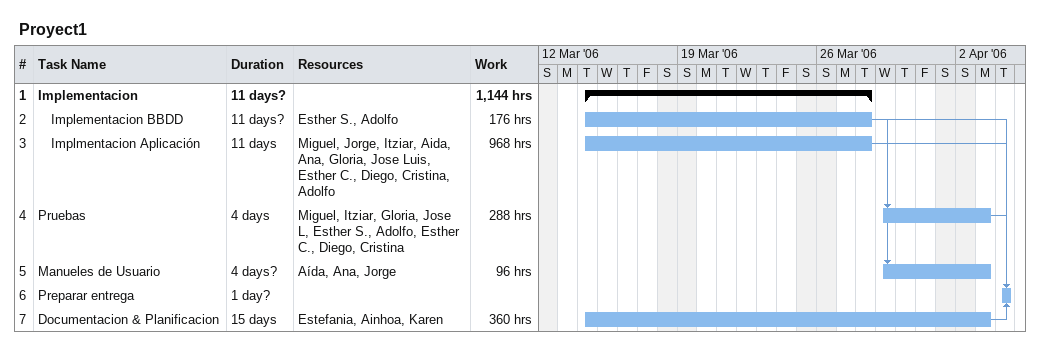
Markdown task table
Proyect1

| ID | Level | Task | Duration | Start | Finish | Predecessors | Resources | Work (h) |
|---|---|---|---|---|---|---|---|---|
| 1 | 1 | **Implementacion** | 11d? | 2006-03-14 | 2006-03-28 |  |  | 1144 |
| 2 | 2 | Implementacion BBDD | 11d? | 2006-03-14 | 2006-03-28 |  | Esther S., Adolfo | 176 |
| 3 | 2 | Implmentacion Aplicación | 11d | 2006-03-14 | 2006-03-28 |  | Miguel, Jorge, Itziar, Aida, Ana, Gloria, Jose Luis, Esther C., Diego, Cristina, Adolfo | 968 |
| 4 | 1 | Pruebas | 4d | 2006-03-29 | 2006-04-03 | 2, 3 | Miguel, Itziar, Gloria, Jose L, Esther S., Adolfo, Esther C., Diego, Cristina | 288 |
| 5 | 1 | Manueles de Usuario | 4d? | 2006-03-29 | 2006-04-03 | 2, 3 | Aída, Ana, Jorge | 96 |
| 6 | 1 | Preparar entrega | 1d? | 2006-04-04 | 2006-04-04 | 2, 3, 4, 7 |  |  |
| 7 | 1 | Documentacion & Planificacion | 15d | 2006-03-14 | 2006-04-03 |  | Estefania, Ainhoa, Karen | 360 |
